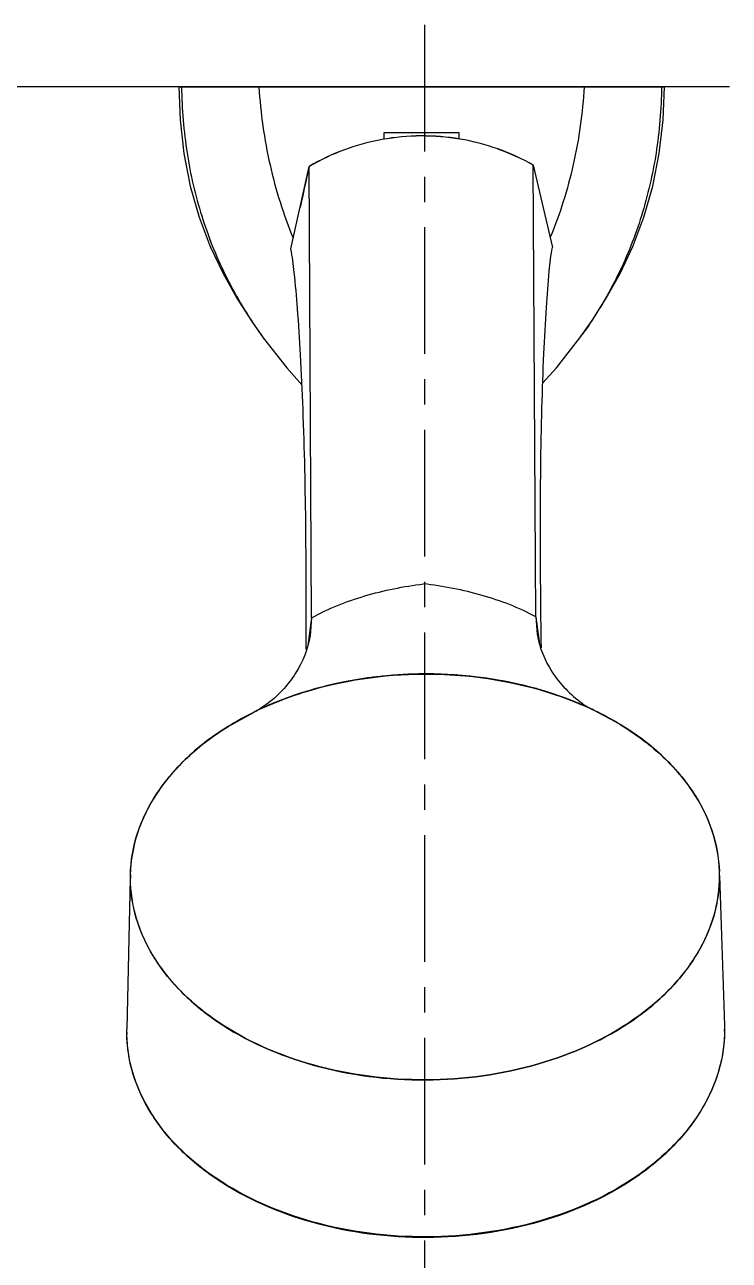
# Model space of a CAD drawing. Header units: millimetres. Extents: x 7160 to 8001, y 2712 to 3307.
# Drawn here: x 7522.7 to 7593.4, y 2951.6 to 3075.5 of the extents above; entities that cross this region are included whole.
import ezdxf

# ---------------------------------------------------------------- set-up
doc = ezdxf.new("R2010")
doc.units = ezdxf.units.MM
doc.linetypes.add('CENTERX2', pattern=[20.32, 12.7, -2.54, 2.54, -2.54])
doc.layers.add('CENTER', color=1, linetype='CENTERX2')
doc.layers.add('벽', color=2, linetype='Continuous')

msp = doc.modelspace()

# ---------------------------------------------------------------- linework, layer by layer
at = {"color": 7, "linetype": 'Continuous'}
for p, q in [((7538.18, 3069.31), (7586.93, 3069.31)), ((7538.18, 3069.31), (7546.23, 3069.31)), ((7538.28, 3069.31), (7538.5, 3069.31)), ((7546.23, 3069.31), (7546.24, 3069.31)), ((7586.61, 3069.31), (7586.84, 3069.31)), ((7558.81, 3064.74), (7566.31, 3064.74)), ((7558.81, 3064.05), (7558.81, 3064.74)), ((7566.31, 3064.74), (7566.31, 3064.08)), ((7549.44, 3053.07), (7551.27, 3061.33)), ((7551.51, 3016.05), (7551.27, 3061.33)), ((7574.01, 3016.17), (7573.77, 3061.45)), ((7573.77, 3061.45), (7575.69, 3053.21)), ((7546.67, 3044.13), (7546.67, 3044.13)), ((7546.67, 3044.13), (7546.7, 3044.08)), ((7578.45, 3044.13), (7578.41, 3044.08)), ((7578.45, 3044.13), (7578.45, 3044.13)), ((7551.51, 3016.05), (7551.14, 3013.29)), ((7551.51, 3016.05), (7551.37, 3014.29)), ((7574.01, 3016.17), (7574.16, 3014.41)), ((7574.01, 3016.17), (7574.4, 3013.41)), ((7570.64, 3009.74), (7570.71, 3009.72)), ((7575, 3008.67), (7575.07, 3008.65)), ((7543.15, 3005.17), (7545.75, 3006.61)), ((7546.94, 3007.17), (7546.98, 3007.19)), ((7579.01, 3007.18), (7579.07, 3007.15)), ((7579.86, 3006.79), (7582.48, 3005.38)), ((7543.17, 3005.19), (7543.14, 3005.17)), ((7543.14, 3005.16), (7543.18, 3005.18)), ((7543.19, 3005.17), (7543.15, 3005.17)), ((7582.44, 3005.38), (7582.48, 3005.36)), ((7582.49, 3005.37), (7582.46, 3005.39)), ((7533.32, 2990.3), (7533.31, 2989.92)), ((7592.47, 2990.22), (7592.46, 2990.6)), ((7592.47, 2990.22), (7592.96, 2975.16)), ((7533.31, 2989.92), (7532.98, 2974.85)), ((7532.97, 2974.47), (7532.98, 2974.85)), ((7592.96, 2975.16), (7592.97, 2974.77))]:
    msp.add_line(p, q, dxfattribs=at)
for points in [[(7538.18, 3069.31), (7538.31, 3066), (7538.69, 3062.63), (7539.34, 3059.36), (7540.23, 3056.25), (7541.35, 3053.31), (7542.63, 3050.59), (7544.02, 3048.11), (7545.45, 3045.87), (7546.67, 3044.13)], [(7578.45, 3044.13), (7579.67, 3045.87), (7581.1, 3048.11), (7582.48, 3050.59), (7583.77, 3053.31), (7584.88, 3056.25), (7585.77, 3059.36), (7586.42, 3062.63), (7586.81, 3066), (7586.93, 3069.31)], [(7546.67, 3044.13), (7549.02, 3041.12), (7550.54, 3039.43)], [(7574.73, 3039.61), (7576.1, 3041.12), (7578.45, 3044.13)], [(7546.94, 3007.32), (7546.74, 3007.18), (7546.29, 3006.9), (7545.75, 3006.61)], [(7579.86, 3006.79), (7579.32, 3007.07), (7578.86, 3007.34), (7578.66, 3007.49)]]:
    msp.add_lwpolyline(points, dxfattribs=at)
for centre, radius, start, end in [((7562.64, 3041.75), 22.64, 100.2582, 110.1941), ((7562.62, 3041.82), 22.57, 100.2429, 110.2091), ((7562.63, 3041.74), 22.65, 90.3069, 100.2354), ((7562.63, 3041.75), 22.63, 90.3035, 100.2391), ((7562.62, 3041.74), 22.65, 80.3535, 90.282), ((7562.62, 3041.75), 22.63, 80.3498, 90.2854), ((7562.61, 3041.75), 22.64, 70.3948, 80.3307), ((7562.63, 3041.82), 22.57, 70.3798, 80.346), ((7562.74, 3041.56), 22.86, 110.2613, 120.1001), ((7562.64, 3041.76), 22.63, 110.2132, 120.1483), ((7562.52, 3041.56), 22.86, 60.4888, 70.3276), ((7562.61, 3041.76), 22.63, 60.4406, 70.3757), ((8415.9, 2867.33), 886.12, 167.35344, 167.62696), ((7582.97, 3070.48), 44.86, 214.7412, 215.9688), ((7542.14, 3070.48), 44.86, 324.0312, 325.2588), ((7562.93, 2968.49), 41.93, 94.8711, 98.536), ((7562.88, 2969.05), 41.37, 94.5811, 94.8663), ((7562.95, 2967.99), 42.43, 92.1933, 94.561), ((7563.07, 2965.09), 45.34, 92.0724, 92.2129), ((7563.16, 2962.31), 48.12, 90.4475, 92.0574), ((7562.9, 2962.2), 48.23, 88.601, 90.1402), ((7562.96, 2965.1), 45.33, 88.2954, 88.5877), ((7563.07, 2968.12), 42.3, 85.9413, 88.3132), ((7563.12, 2969.05), 41.38, 85.8007, 85.9228), ((7563.08, 2968.5), 41.92, 82.1225, 85.7953), ((7563.1, 2968.62), 41.8, 81.7637, 82.1271), ((7562.04, 2972.46), 37.86, 105.5811, 107.5559), ((7562.19, 2971.95), 38.39, 105.2265, 105.585), ((7562.49, 2970.81), 39.57, 101.1757, 105.2078), ((7562.71, 2969.77), 40.63, 100.9469, 101.1932), ((7562.82, 2969.16), 41.26, 98.7364, 100.9421), ((7562.91, 2968.61), 41.81, 98.532, 98.741), ((7563.18, 2969.2), 41.22, 79.5738, 81.7682), ((7563.49, 2970.78), 39.61, 75.4393, 79.4824), ((7563.78, 2971.96), 38.39, 74.9223, 75.4207), ((7563.93, 2972.51), 37.83, 72.9802, 74.926), ((7561.29, 2974.73), 35.47, 107.7111, 113.0866), ((7561.88, 2972.98), 37.31, 107.5601, 107.7696), ((7564.46, 2974.21), 36.04, 67.6089, 72.8886), ((7565.25, 2976.22), 33.88, 66.7552, 67.5486), ((7559.36, 2978.93), 30.84, 116.2117, 121.6635), ((7559.1, 2979.42), 30.28, 116.1692, 121.6978), ((7560.18, 2977.29), 32.68, 114.488, 116.2307), ((7560.19, 2977.28), 32.68, 114.4443, 116.2371), ((7560.18, 2977.28), 32.69, 114.6997, 116.198), ((7560.39, 2976.83), 33.19, 114.5341, 114.7031), ((7560.49, 2976.62), 33.42, 113.9238, 114.5335), ((7560.47, 2976.65), 33.39, 113.8325, 114.4916), ((7560.48, 2976.64), 33.38, 113.8387, 114.4483), ((7560.66, 2976.22), 33.86, 113.1076, 113.8339), ((7565.37, 2976.49), 33.58, 66.5371, 66.7543), ((7565.44, 2976.66), 33.4, 66.1407, 66.7569), ((7565.45, 2976.68), 33.37, 66.0974, 66.7499), ((7565.45, 2976.69), 33.37, 66.0303, 66.5374), ((7565.73, 2977.3), 32.7, 64.3576, 66.1446), ((7565.73, 2977.32), 32.67, 64.3525, 66.101), ((7565.73, 2977.3), 32.7, 64.3911, 65.9139), ((7566.54, 2978.97), 30.83, 58.9398, 64.3713), ((7566.8, 2979.45), 30.29, 58.8765, 64.426), ((7583.72, 2993.58), 11.86, 96.0179, 96.2835), ((7547.29, 2989.99), 13.96, 178.7472, 180.294), ((7578.5, 2990.15), 13.96, 0.2949, 1.829), ((7547.25, 2974.54), 14.27, 180.2946, 181.0205), ((7578.69, 2974.7), 14.27, 359.5685, 0.2944)]:
    msp.add_arc(centre, radius, start, end, dxfattribs=at)
for points, knots in [([(7538.46, 3069.31), (7538.5, 3067.09), (7538.85, 3062.7), (7540.32, 3056.35), (7542.71, 3050.37), (7544.89, 3046.68), (7546.11, 3044.92)], [0, 0, 0, 0, 0.257754, 0.506643, 0.752155, 1, 1, 1, 1]), ([(7546.23, 3069.31), (7546.4, 3066.68), (7547.11, 3061.51), (7548.69, 3056.52), (7549.66, 3054.16)], [0, 0, 0, 0, 0.507117, 1, 1, 1, 1]), ([(7578.88, 3069.31), (7578.72, 3066.69), (7578.01, 3061.54), (7576.45, 3056.58), (7575.48, 3054.22)], [0, 0, 0, 0, 0.507115, 1, 1, 1, 1]), ([(7586.65, 3069.31), (7586.62, 3067.09), (7586.26, 3062.7), (7584.79, 3056.35), (7582.41, 3050.37), (7580.23, 3046.68), (7579, 3044.92)], [0, 0, 0, 0, 0.257754, 0.506643, 0.752155, 1, 1, 1, 1]), ([(7550.96, 3012.91), (7550.97, 3016.92), (7550.99, 3024.94), (7550.77, 3034.78), (7550.44, 3042.17), (7550.15, 3046.74), (7549.84, 3050.28), (7549.6, 3052.28), (7549.44, 3053.07)], [0, 0, 0, 0, 0.298707, 0.598743, 0.734218, 0.84995, 0.940087, 1, 1, 1, 1]), ([(7574.58, 3013.03), (7574.53, 3017.04), (7574.44, 3025.06), (7574.55, 3034.91), (7574.81, 3042.29), (7575.05, 3046.86), (7575.32, 3050.41), (7575.54, 3052.42), (7575.69, 3053.21)], [0, 0, 0, 0, 0.298707, 0.598743, 0.734218, 0.84995, 0.940087, 1, 1, 1, 1]), ([(7551.51, 3016.05), (7553.19, 3016.99), (7556.88, 3018.44), (7560.75, 3019.21), (7562.74, 3019.46)], [0, 0, 0, 0, 0.489766, 1, 1, 1, 1]), ([(7574.01, 3016.17), (7572.31, 3017.08), (7568.61, 3018.5), (7564.73, 3019.23), (7562.74, 3019.46)], [0, 0, 0, 0, 0.489766, 1, 1, 1, 1]), ([(7551.37, 3014.29), (7551.15, 3012.95), (7550.1, 3010.25), (7548.1, 3008.2), (7546.94, 3007.32)], [0, 0, 0, 0, 0.483647, 1, 1, 1, 1]), ([(7574.16, 3014.41), (7574.4, 3013.07), (7575.47, 3010.38), (7577.5, 3008.35), (7578.66, 3007.49)], [0, 0, 0, 0, 0.483647, 1, 1, 1, 1]), ([(7562.79, 3010.43), (7561.4, 3010.42), (7556.01, 3010.13), (7550.65, 3008.81), (7546.98, 3007.19)], [0, 0, 0, 0, 0.257148, 1, 1, 1, 1]), ([(7546.99, 3007.18), (7548.18, 3007.71), (7553.24, 3009.6), (7558.69, 3010.4), (7562.79, 3010.42)], [0, 0, 0, 0, 0.241743, 1, 1, 1, 1]), ([(7578.62, 3007.35), (7577.42, 3007.87), (7572.34, 3009.71), (7566.88, 3010.45), (7562.79, 3010.43)], [0, 0, 0, 0, 0.241747, 1, 1, 1, 1]), ([(7562.79, 3010.42), (7564.17, 3010.42), (7569.57, 3010.19), (7574.94, 3008.92), (7578.62, 3007.34)], [0, 0, 0, 0, 0.257152, 1, 1, 1, 1]), ([(7543.14, 3005.17), (7541.68, 3004.27), (7539.03, 3002.27), (7535.88, 2998.64), (7533.86, 2994.59), (7533.35, 2991.71), (7533.32, 2990.3)], [0, 0, 0, 0, 0.2772, 0.533597, 0.772189, 1, 1, 1, 1]), ([(7533.33, 2990.29), (7533.36, 2991.7), (7533.87, 2994.59), (7535.89, 2998.63), (7539.03, 3002.26), (7541.69, 3004.26), (7543.14, 3005.16)], [0, 0, 0, 0, 0.227814, 0.466404, 0.722798, 1, 1, 1, 1]), ([(7582.48, 3005.36), (7583.95, 3004.47), (7586.62, 3002.51), (7589.81, 2998.9), (7591.87, 2994.88), (7592.4, 2992), (7592.45, 2990.6)], [0, 0, 0, 0, 0.277202, 0.533595, 0.772182, 1, 1, 1, 1]), ([(7592.46, 2990.6), (7592.42, 2992.01), (7591.88, 2994.89), (7589.82, 2998.91), (7586.63, 3002.52), (7583.95, 3004.48), (7582.49, 3005.37)], [0, 0, 0, 0, 0.227808, 0.466399, 0.722797, 1, 1, 1, 1]), ([(7533.31, 2989.92), (7533.32, 2988.58), (7533.74, 2985.84), (7535.5, 2981.96), (7538.32, 2978.44), (7543.47, 2974.23), (7551.82, 2970.62), (7563, 2969.21), (7574.16, 2970.73), (7582.48, 2974.43), (7587.58, 2978.69), (7590.36, 2982.25), (7592.09, 2986.14), (7592.48, 2988.88), (7592.47, 2990.22)], [0, 0, 0, 0, 0.050876, 0.103795, 0.160304, 0.221183, 0.355122, 0.500001, 0.64488, 0.778817, 0.839695, 0.896204, 0.949124, 1, 1, 1, 1]), ([(7592.46, 2990.22), (7592.46, 2988.89), (7592.08, 2986.14), (7590.35, 2982.25), (7587.57, 2978.69), (7582.47, 2974.44), (7574.15, 2970.74), (7563, 2969.22), (7551.83, 2970.63), (7543.48, 2974.24), (7538.33, 2978.44), (7535.52, 2981.97), (7533.75, 2985.84), (7533.33, 2988.58), (7533.33, 2989.92)], [0, 0, 0, 0, 0.050876, 0.103795, 0.160304, 0.221183, 0.355122, 0.500001, 0.64488, 0.778817, 0.839695, 0.896204, 0.949124, 1, 1, 1, 1]), ([(7592.97, 2974.77), (7592.97, 2973.42), (7592.58, 2970.63), (7590.83, 2966.69), (7588.01, 2963.08), (7582.83, 2958.76), (7574.4, 2955.01), (7563.08, 2953.47), (7551.75, 2954.89), (7543.27, 2958.56), (7538.05, 2962.82), (7535.2, 2966.4), (7533.4, 2970.33), (7532.98, 2973.11), (7532.97, 2974.47)], [0, 0, 0, 0, 0.050876, 0.103795, 0.160305, 0.221183, 0.35512, 0.5, 0.64488, 0.778817, 0.839695, 0.896205, 0.949124, 1, 1, 1, 1]), ([(7592.97, 2974.59), (7592.96, 2973.23), (7592.53, 2970.45), (7590.74, 2966.51), (7587.9, 2962.92), (7582.73, 2958.64), (7574.33, 2954.93), (7563.08, 2953.4), (7551.82, 2954.81), (7543.38, 2958.44), (7538.16, 2962.67), (7535.28, 2966.23), (7533.45, 2970.14), (7533, 2972.92), (7532.98, 2974.28)], [0, 0, 0, 0, 0.051141, 0.104312, 0.160986, 0.22191, 0.355617, 0.5, 0.644384, 0.77809, 0.839014, 0.895688, 0.948859, 1, 1, 1, 1])]:
    msp.add_open_spline(points, degree=3, knots=knots, dxfattribs=at)
at = {"layer": 'CENTER'}
msp.add_line((7562.84, 3075.54), (7562.84, 2945.35), dxfattribs=at)
at = {"layer": '벽'}
msp.add_line((7593.45, 3069.31), (7216.03, 3069.31), dxfattribs=at)

doc.saveas('drawing.dxf')
